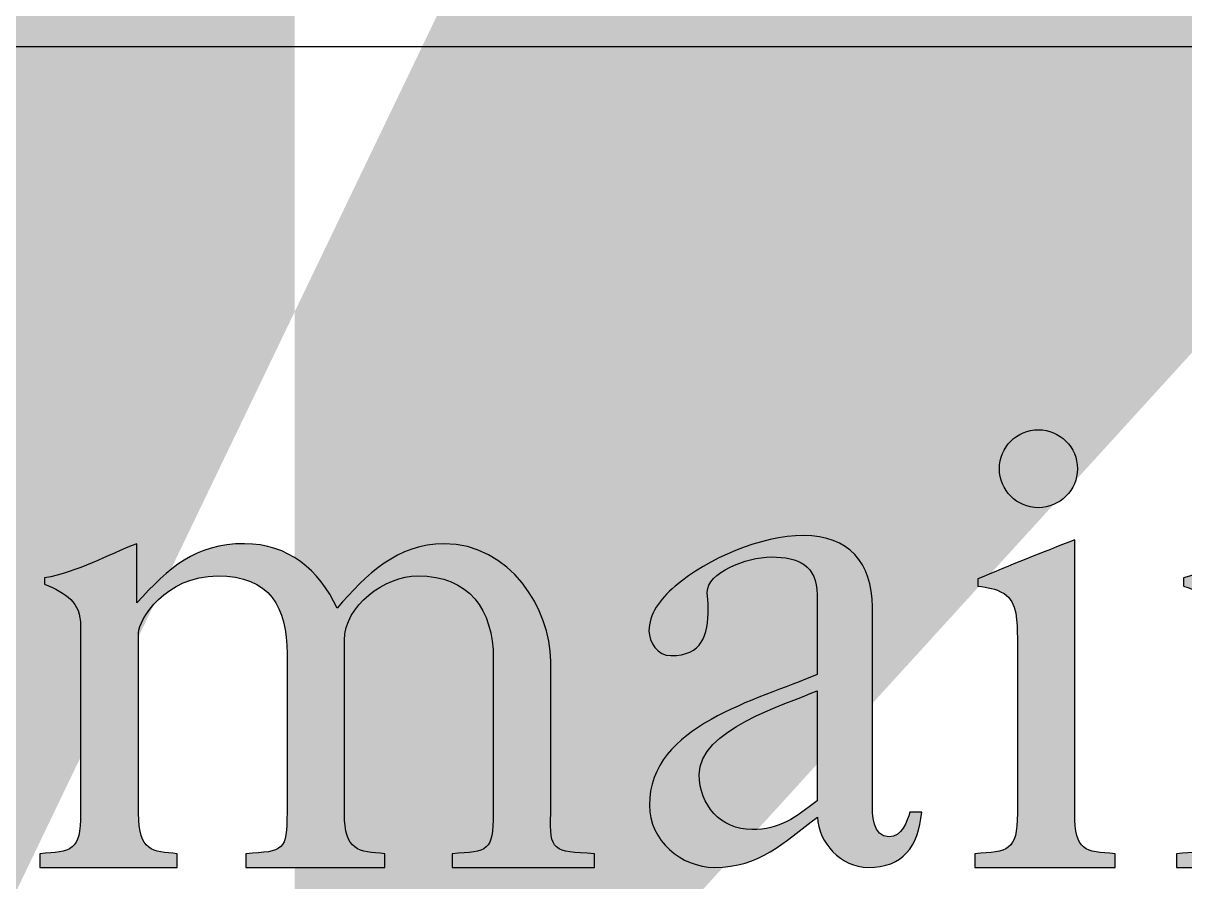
# Model space of a CAD drawing. Header units: millimetres. Extents: x 0 to 1038, y -1303 to 297.
# Drawn here: x 384.78 to 393.3, y 100.56 to 106.86 of the extents above; entities that cross this region are included whole.
import ezdxf
from ezdxf.enums import TextEntityAlignment as Align

# ---------------------------------------------------------------- set-up
doc = ezdxf.new("R2010")
doc.units = ezdxf.units.MM
for name, color, linetype in [('GREEN', 84, 'Continuous'), ('TBLK18', 4, 'Continuous'), ('TBLK25', 1, 'Continuous'), ('TBLK35', 3, 'Continuous'), ('TBLK50', 7, 'Continuous')]:
    doc.layers.add(name, color=color, linetype=linetype)
doc.styles.add('ISO', font='iso3098b.shx')

# ---------------------------------------------------------------- blocks, each defined once
blk = doc.blocks.new('MR logo')
at = {"layer": 'TBLK18'}
h = blk.add_hatch(color=256, dxfattribs=at)
edge = h.paths.add_edge_path()
edge.add_spline(control_points=[(19.689, -6.849), (19.689, -7.163), (19.947, -7.421), (20.261, -7.421), (20.261, -7.421), (20.576, -7.421), (20.834, -7.163), (20.834, -6.849), (20.834, -6.849), (20.834, -6.534), (20.576, -6.276), (20.261, -6.276), (20.261, -6.276), (19.947, -6.276), (19.689, -6.534), (19.689, -6.849)], knot_values=[0, 0, 0, 0, 0.25, 0.25, 0.25, 0.25, 0.5, 0.5, 0.5, 0.5, 0.75, 0.75, 0.75, 0.75, 1, 1, 1, 1], degree=3, periodic=0)
h = blk.add_hatch(color=256, dxfattribs=at)
edge = h.paths.add_edge_path()
edge.add_spline(control_points=[(17.016, -8.698), (17.016, -8.27), (16.746, -8.144), (16.349, -8.144), (16.349, -8.144), (15.966, -8.144), (15.406, -8.377), (15.406, -8.66), (15.406, -8.66), (15.406, -8.723), (15.419, -8.786), (15.419, -8.893), (15.419, -8.893), (15.419, -9.302), (15.331, -9.591), (14.871, -9.591), (14.871, -9.591), (14.676, -9.591), (14.551, -9.396), (14.551, -9.226), (14.551, -9.226), (14.551, -8.987), (14.708, -8.767), (14.934, -8.572), (14.934, -8.572), (15.419, -8.163), (16.186, -7.83), (16.821, -7.83), (16.821, -7.83), (17.475, -7.83), (17.827, -8.226), (17.827, -8.874), (17.827, -8.874), (17.827, -8.874), (17.827, -11.742), (17.827, -11.742), (17.827, -11.742), (17.827, -11.924), (17.827, -12.251), (18.073, -12.251), (18.073, -12.251), (18.249, -12.251), (18.343, -12.025), (18.375, -11.886), (18.375, -11.886), (18.375, -11.886), (18.551, -11.886), (18.551, -11.886), (18.551, -11.886), (18.494, -12.402), (18.28, -12.698), (17.764, -12.698), (17.764, -12.698), (17.368, -12.698), (17.035, -12.333), (17.022, -11.962), (17.022, -11.962), (16.519, -12.333), (16.18, -12.698), (15.513, -12.698), (15.513, -12.698), (15.022, -12.698), (14.557, -12.302), (14.557, -11.786), (14.557, -11.786), (14.557, -10.61), (16.148, -10.245), (17.016, -9.868), (17.016, -9.868), (17.016, -9.868), (17.016, -8.698), (17.016, -8.698)], knot_values=[0, 0, 0, 0, 0.055556, 0.055556, 0.055556, 0.055556, 0.111111, 0.111111, 0.111111, 0.111111, 0.166667, 0.166667, 0.166667, 0.166667, 0.222222, 0.222222, 0.222222, 0.222222, 0.277778, 0.277778, 0.277778, 0.277778, 0.333333, 0.333333, 0.333333, 0.333333, 0.388889, 0.388889, 0.388889, 0.388889, 0.444444, 0.444444, 0.444444, 0.444444, 0.5, 0.5, 0.5, 0.5, 0.555556, 0.555556, 0.555556, 0.555556, 0.611111, 0.611111, 0.611111, 0.611111, 0.666667, 0.666667, 0.666667, 0.666667, 0.722222, 0.722222, 0.722222, 0.722222, 0.777778, 0.777778, 0.777778, 0.777778, 0.833333, 0.833333, 0.833333, 0.833333, 0.888889, 0.888889, 0.888889, 0.888889, 0.944444, 0.944444, 0.944444, 0.944444, 1, 1, 1, 1], degree=3, periodic=0)
edge = h.paths.add_edge_path(flags=16)
edge.add_spline(control_points=[(17.016, -10.107), (16.532, -10.32), (15.287, -10.673), (15.287, -11.339), (15.287, -11.339), (15.287, -11.78), (15.607, -12.144), (16.06, -12.144), (16.06, -12.144), (16.469, -12.144), (16.702, -11.962), (17.016, -11.723), (17.016, -11.723), (17.016, -11.723), (17.016, -10.107), (17.016, -10.107)], knot_values=[0, 0, 0, 0, 0.25, 0.25, 0.25, 0.25, 0.5, 0.5, 0.5, 0.5, 0.75, 0.75, 0.75, 0.75, 1, 1, 1, 1], degree=3, periodic=0)
h = blk.add_hatch(color=256, dxfattribs=at)
edge = h.paths.add_edge_path()
edge.add_spline(control_points=[(5.62, -12.698), (5.62, -12.698), (5.62, -12.497), (5.62, -12.497), (5.62, -12.497), (6.079, -12.465), (6.217, -12.465), (6.217, -11.905), (6.217, -11.905), (6.217, -11.905), (6.217, -9.163), (6.217, -9.163), (6.217, -9.163), (6.217, -8.798), (6.004, -8.679), (5.689, -8.541), (5.689, -8.541), (5.689, -8.541), (5.689, -8.452), (5.689, -8.452), (5.689, -8.452), (6.186, -8.358), (6.601, -8.119), (7.041, -7.949), (7.041, -7.949), (7.041, -7.949), (7.041, -8.817), (7.041, -8.817), (7.041, -8.817), (7.513, -8.302), (7.89, -7.949), (8.62, -7.949), (8.62, -7.949), (9.261, -7.949), (9.714, -8.333), (9.978, -8.893), (9.978, -8.893), (10.4, -8.402), (10.871, -7.949), (11.544, -7.949), (11.544, -7.949), (12.513, -7.949), (13.11, -8.905), (13.11, -9.673), (13.11, -9.673), (13.11, -9.673), (13.11, -11.905), (13.11, -11.905), (13.11, -11.905), (13.092, -12.465), (13.142, -12.465), (13.752, -12.497), (13.752, -12.497), (13.752, -12.497), (13.752, -12.698), (13.752, -12.698), (13.752, -12.698), (13.752, -12.698), (11.664, -12.698), (11.664, -12.698), (11.664, -12.698), (11.664, -12.698), (11.664, -12.497), (11.664, -12.497), (11.664, -12.497), (12.192, -12.465), (12.268, -12.465), (12.268, -11.905), (12.268, -11.905), (12.268, -11.905), (12.268, -9.635), (12.268, -9.635), (12.268, -9.635), (12.268, -8.912), (11.909, -8.421), (11.161, -8.421), (11.161, -8.421), (10.677, -8.421), (10.085, -8.861), (10.085, -9.364), (10.085, -9.364), (10.085, -9.364), (10.085, -11.905), (10.085, -11.905), (10.085, -11.905), (10.085, -12.465), (10.293, -12.465), (10.677, -12.497), (10.677, -12.497), (10.677, -12.497), (10.677, -12.698), (10.677, -12.698), (10.677, -12.698), (10.677, -12.698), (8.639, -12.698), (8.639, -12.698), (8.639, -12.698), (8.639, -12.698), (8.639, -12.497), (8.639, -12.497), (8.639, -12.497), (9.199, -12.465), (9.243, -12.452), (9.243, -11.893), (9.243, -11.893), (9.243, -11.893), (9.243, -9.566), (9.243, -9.566), (9.243, -9.566), (9.243, -8.88), (8.997, -8.421), (8.224, -8.421), (8.224, -8.421), (7.463, -8.421), (7.067, -9.063), (7.067, -9.258), (7.067, -9.258), (7.067, -9.258), (7.067, -11.905), (7.067, -11.905), (7.067, -11.905), (7.067, -12.465), (7.268, -12.465), (7.633, -12.497), (7.633, -12.497), (7.633, -12.497), (7.633, -12.698), (7.633, -12.698), (7.633, -12.698), (7.633, -12.698), (5.62, -12.698), (5.62, -12.698)], knot_values=[0, 0, 0, 0, 0.030303, 0.030303, 0.030303, 0.030303, 0.060606, 0.060606, 0.060606, 0.060606, 0.090909, 0.090909, 0.090909, 0.090909, 0.121212, 0.121212, 0.121212, 0.121212, 0.151515, 0.151515, 0.151515, 0.151515, 0.181818, 0.181818, 0.181818, 0.181818, 0.212121, 0.212121, 0.212121, 0.212121, 0.242424, 0.242424, 0.242424, 0.242424, 0.272727, 0.272727, 0.272727, 0.272727, 0.30303, 0.30303, 0.30303, 0.30303, 0.333333, 0.333333, 0.333333, 0.333333, 0.363636, 0.363636, 0.363636, 0.363636, 0.393939, 0.393939, 0.393939, 0.393939, 0.424242, 0.424242, 0.424242, 0.424242, 0.454545, 0.454545, 0.454545, 0.454545, 0.484848, 0.484848, 0.484848, 0.484848, 0.515152, 0.515152, 0.515152, 0.515152, 0.545455, 0.545455, 0.545455, 0.545455, 0.575758, 0.575758, 0.575758, 0.575758, 0.606061, 0.606061, 0.606061, 0.606061, 0.636364, 0.636364, 0.636364, 0.636364, 0.666667, 0.666667, 0.666667, 0.666667, 0.69697, 0.69697, 0.69697, 0.69697, 0.727273, 0.727273, 0.727273, 0.727273, 0.757576, 0.757576, 0.757576, 0.757576, 0.787879, 0.787879, 0.787879, 0.787879, 0.818182, 0.818182, 0.818182, 0.818182, 0.848485, 0.848485, 0.848485, 0.848485, 0.878788, 0.878788, 0.878788, 0.878788, 0.909091, 0.909091, 0.909091, 0.909091, 0.939394, 0.939394, 0.939394, 0.939394, 0.969697, 0.969697, 0.969697, 0.969697, 1, 1, 1, 1], degree=3, periodic=0)
h = blk.add_hatch(color=256, dxfattribs=at)
edge = h.paths.add_edge_path()
edge.add_spline(control_points=[(19.331, -12.698), (19.331, -12.698), (19.331, -12.497), (19.331, -12.497), (19.331, -12.497), (19.815, -12.465), (19.953, -12.465), (19.953, -11.905), (19.953, -11.905), (19.953, -11.905), (19.953, -9.333), (19.953, -9.333), (19.953, -9.333), (19.953, -9.107), (19.953, -8.805), (19.758, -8.679), (19.758, -8.679), (19.62, -8.603), (19.526, -8.591), (19.375, -8.572), (19.375, -8.572), (19.375, -8.572), (19.375, -8.465), (19.375, -8.465), (19.375, -8.465), (19.834, -8.27), (20.318, -8.075), (20.796, -7.893), (20.796, -7.893), (20.796, -7.893), (20.796, -11.905), (20.796, -11.905), (20.796, -11.905), (20.796, -12.465), (20.941, -12.465), (21.387, -12.497), (21.387, -12.497), (21.387, -12.497), (21.387, -12.698), (21.387, -12.698), (21.387, -12.698), (21.387, -12.698), (19.331, -12.698), (19.331, -12.698)], knot_values=[0, 0, 0, 0, 0.090909, 0.090909, 0.090909, 0.090909, 0.181818, 0.181818, 0.181818, 0.181818, 0.272727, 0.272727, 0.272727, 0.272727, 0.363636, 0.363636, 0.363636, 0.363636, 0.454545, 0.454545, 0.454545, 0.454545, 0.545455, 0.545455, 0.545455, 0.545455, 0.636364, 0.636364, 0.636364, 0.636364, 0.727273, 0.727273, 0.727273, 0.727273, 0.818182, 0.818182, 0.818182, 0.818182, 0.909091, 0.909091, 0.909091, 0.909091, 1, 1, 1, 1], degree=3, periodic=0)
h = blk.add_hatch(color=256, dxfattribs=at)
edge = h.paths.add_edge_path()
edge.add_spline(control_points=[(22.286, -12.698), (22.286, -12.698), (22.286, -12.497), (22.286, -12.497), (22.286, -12.497), (22.771, -12.465), (22.909, -12.465), (22.909, -11.905), (22.909, -11.905), (22.909, -11.905), (22.909, -9.245), (22.909, -9.245), (22.909, -9.245), (22.909, -8.836), (22.758, -8.679), (22.387, -8.572), (22.387, -8.572), (22.387, -8.572), (22.387, -8.452), (22.387, -8.452), (22.387, -8.452), (22.865, -8.314), (23.299, -8.119), (23.758, -7.949), (23.758, -7.949), (23.758, -7.949), (23.758, -8.767), (23.758, -8.767), (23.758, -8.767), (24.198, -8.314), (24.538, -7.949), (25.217, -7.949), (25.217, -7.949), (25.991, -7.949), (26.783, -8.559), (26.783, -9.364), (26.783, -9.364), (26.783, -9.364), (26.783, -11.905), (26.783, -11.905), (26.783, -11.905), (26.783, -12.465), (27.073, -12.465), (27.437, -12.497), (27.437, -12.497), (27.437, -12.497), (27.437, -12.698), (27.437, -12.698), (27.437, -12.698), (27.437, -12.698), (25.312, -12.698), (25.312, -12.698), (25.312, -12.698), (25.312, -12.698), (25.312, -12.497), (25.312, -12.497), (25.312, -12.497), (25.796, -12.465), (25.934, -12.465), (25.934, -11.905), (25.934, -11.905), (25.934, -11.905), (25.934, -9.547), (25.934, -9.547), (25.934, -9.547), (25.934, -8.874), (25.557, -8.421), (24.865, -8.421), (24.865, -8.421), (24.4, -8.421), (23.758, -8.874), (23.758, -9.364), (23.758, -9.364), (23.758, -9.364), (23.758, -11.905), (23.758, -11.905), (23.758, -11.905), (23.758, -12.465), (23.897, -12.465), (24.356, -12.497), (24.356, -12.497), (24.356, -12.497), (24.356, -12.698), (24.356, -12.698), (24.356, -12.698), (24.356, -12.698), (22.286, -12.698), (22.286, -12.698)], knot_values=[0, 0, 0, 0, 0.045455, 0.045455, 0.045455, 0.045455, 0.090909, 0.090909, 0.090909, 0.090909, 0.136364, 0.136364, 0.136364, 0.136364, 0.181818, 0.181818, 0.181818, 0.181818, 0.227273, 0.227273, 0.227273, 0.227273, 0.272727, 0.272727, 0.272727, 0.272727, 0.318182, 0.318182, 0.318182, 0.318182, 0.363636, 0.363636, 0.363636, 0.363636, 0.409091, 0.409091, 0.409091, 0.409091, 0.454545, 0.454545, 0.454545, 0.454545, 0.5, 0.5, 0.5, 0.5, 0.545455, 0.545455, 0.545455, 0.545455, 0.590909, 0.590909, 0.590909, 0.590909, 0.636364, 0.636364, 0.636364, 0.636364, 0.681818, 0.681818, 0.681818, 0.681818, 0.727273, 0.727273, 0.727273, 0.727273, 0.772727, 0.772727, 0.772727, 0.772727, 0.818182, 0.818182, 0.818182, 0.818182, 0.863636, 0.863636, 0.863636, 0.863636, 0.909091, 0.909091, 0.909091, 0.909091, 0.954545, 0.954545, 0.954545, 0.954545, 1, 1, 1, 1], degree=3, periodic=0)
for points, knots in [([(19.689, -6.849), (19.689, -7.163), (19.947, -7.421), (20.261, -7.421), (20.261, -7.421), (20.576, -7.421), (20.834, -7.163), (20.834, -6.849), (20.834, -6.849), (20.834, -6.534), (20.576, -6.276), (20.261, -6.276), (20.261, -6.276), (19.947, -6.276), (19.689, -6.534), (19.689, -6.849)], [0, 0, 0, 0, 0.25, 0.25, 0.25, 0.25, 0.5, 0.5, 0.5, 0.5, 0.75, 0.75, 0.75, 0.75, 1, 1, 1, 1]), ([(17.016, -8.698), (17.016, -8.27), (16.746, -8.144), (16.349, -8.144), (16.349, -8.144), (15.966, -8.144), (15.406, -8.377), (15.406, -8.66), (15.406, -8.66), (15.406, -8.723), (15.419, -8.786), (15.419, -8.893), (15.419, -8.893), (15.419, -9.302), (15.331, -9.591), (14.871, -9.591), (14.871, -9.591), (14.676, -9.591), (14.551, -9.396), (14.551, -9.226), (14.551, -9.226), (14.551, -8.987), (14.708, -8.767), (14.934, -8.572), (14.934, -8.572), (15.419, -8.163), (16.186, -7.83), (16.821, -7.83), (16.821, -7.83), (17.475, -7.83), (17.827, -8.226), (17.827, -8.874), (17.827, -8.874), (17.827, -8.874), (17.827, -11.742), (17.827, -11.742), (17.827, -11.742), (17.827, -11.924), (17.827, -12.251), (18.073, -12.251), (18.073, -12.251), (18.249, -12.251), (18.343, -12.025), (18.375, -11.886), (18.375, -11.886), (18.375, -11.886), (18.551, -11.886), (18.551, -11.886), (18.551, -11.886), (18.494, -12.402), (18.28, -12.698), (17.764, -12.698), (17.764, -12.698), (17.368, -12.698), (17.035, -12.333), (17.022, -11.962), (17.022, -11.962), (16.519, -12.333), (16.18, -12.698), (15.513, -12.698), (15.513, -12.698), (15.022, -12.698), (14.557, -12.302), (14.557, -11.786), (14.557, -11.786), (14.557, -10.61), (16.148, -10.245), (17.016, -9.868), (17.016, -9.868), (17.016, -9.868), (17.016, -8.698), (17.016, -8.698)], [0, 0, 0, 0, 0.055556, 0.055556, 0.055556, 0.055556, 0.111111, 0.111111, 0.111111, 0.111111, 0.166667, 0.166667, 0.166667, 0.166667, 0.222222, 0.222222, 0.222222, 0.222222, 0.277778, 0.277778, 0.277778, 0.277778, 0.333333, 0.333333, 0.333333, 0.333333, 0.388889, 0.388889, 0.388889, 0.388889, 0.444444, 0.444444, 0.444444, 0.444444, 0.5, 0.5, 0.5, 0.5, 0.555556, 0.555556, 0.555556, 0.555556, 0.611111, 0.611111, 0.611111, 0.611111, 0.666667, 0.666667, 0.666667, 0.666667, 0.722222, 0.722222, 0.722222, 0.722222, 0.777778, 0.777778, 0.777778, 0.777778, 0.833333, 0.833333, 0.833333, 0.833333, 0.888889, 0.888889, 0.888889, 0.888889, 0.944444, 0.944444, 0.944444, 0.944444, 1, 1, 1, 1]), ([(5.62, -12.698), (5.62, -12.698), (5.62, -12.497), (5.62, -12.497), (5.62, -12.497), (6.079, -12.465), (6.217, -12.465), (6.217, -11.905), (6.217, -11.905), (6.217, -11.905), (6.217, -9.163), (6.217, -9.163), (6.217, -9.163), (6.217, -8.798), (6.004, -8.679), (5.689, -8.541), (5.689, -8.541), (5.689, -8.541), (5.689, -8.452), (5.689, -8.452), (5.689, -8.452), (6.186, -8.358), (6.601, -8.119), (7.041, -7.949), (7.041, -7.949), (7.041, -7.949), (7.041, -8.817), (7.041, -8.817), (7.041, -8.817), (7.513, -8.302), (7.89, -7.949), (8.62, -7.949), (8.62, -7.949), (9.261, -7.949), (9.714, -8.333), (9.978, -8.893), (9.978, -8.893), (10.4, -8.402), (10.871, -7.949), (11.544, -7.949), (11.544, -7.949), (12.513, -7.949), (13.11, -8.905), (13.11, -9.673), (13.11, -9.673), (13.11, -9.673), (13.11, -11.905), (13.11, -11.905), (13.11, -11.905), (13.092, -12.465), (13.142, -12.465), (13.752, -12.497), (13.752, -12.497), (13.752, -12.497), (13.752, -12.698), (13.752, -12.698), (13.752, -12.698), (13.752, -12.698), (11.664, -12.698), (11.664, -12.698), (11.664, -12.698), (11.664, -12.698), (11.664, -12.497), (11.664, -12.497), (11.664, -12.497), (12.192, -12.465), (12.268, -12.465), (12.268, -11.905), (12.268, -11.905), (12.268, -11.905), (12.268, -9.635), (12.268, -9.635), (12.268, -9.635), (12.268, -8.912), (11.909, -8.421), (11.161, -8.421), (11.161, -8.421), (10.677, -8.421), (10.085, -8.861), (10.085, -9.364), (10.085, -9.364), (10.085, -9.364), (10.085, -11.905), (10.085, -11.905), (10.085, -11.905), (10.085, -12.465), (10.293, -12.465), (10.677, -12.497), (10.677, -12.497), (10.677, -12.497), (10.677, -12.698), (10.677, -12.698), (10.677, -12.698), (10.677, -12.698), (8.639, -12.698), (8.639, -12.698), (8.639, -12.698), (8.639, -12.698), (8.639, -12.497), (8.639, -12.497), (8.639, -12.497), (9.199, -12.465), (9.243, -12.452), (9.243, -11.893), (9.243, -11.893), (9.243, -11.893), (9.243, -9.566), (9.243, -9.566), (9.243, -9.566), (9.243, -8.88), (8.997, -8.421), (8.224, -8.421), (8.224, -8.421), (7.463, -8.421), (7.067, -9.063), (7.067, -9.258), (7.067, -9.258), (7.067, -9.258), (7.067, -11.905), (7.067, -11.905), (7.067, -11.905), (7.067, -12.465), (7.268, -12.465), (7.633, -12.497), (7.633, -12.497), (7.633, -12.497), (7.633, -12.698), (7.633, -12.698), (7.633, -12.698), (7.633, -12.698), (5.62, -12.698), (5.62, -12.698)], [0, 0, 0, 0, 0.030303, 0.030303, 0.030303, 0.030303, 0.060606, 0.060606, 0.060606, 0.060606, 0.090909, 0.090909, 0.090909, 0.090909, 0.121212, 0.121212, 0.121212, 0.121212, 0.151515, 0.151515, 0.151515, 0.151515, 0.181818, 0.181818, 0.181818, 0.181818, 0.212121, 0.212121, 0.212121, 0.212121, 0.242424, 0.242424, 0.242424, 0.242424, 0.272727, 0.272727, 0.272727, 0.272727, 0.30303, 0.30303, 0.30303, 0.30303, 0.333333, 0.333333, 0.333333, 0.333333, 0.363636, 0.363636, 0.363636, 0.363636, 0.393939, 0.393939, 0.393939, 0.393939, 0.424242, 0.424242, 0.424242, 0.424242, 0.454545, 0.454545, 0.454545, 0.454545, 0.484848, 0.484848, 0.484848, 0.484848, 0.515152, 0.515152, 0.515152, 0.515152, 0.545455, 0.545455, 0.545455, 0.545455, 0.575758, 0.575758, 0.575758, 0.575758, 0.606061, 0.606061, 0.606061, 0.606061, 0.636364, 0.636364, 0.636364, 0.636364, 0.666667, 0.666667, 0.666667, 0.666667, 0.69697, 0.69697, 0.69697, 0.69697, 0.727273, 0.727273, 0.727273, 0.727273, 0.757576, 0.757576, 0.757576, 0.757576, 0.787879, 0.787879, 0.787879, 0.787879, 0.818182, 0.818182, 0.818182, 0.818182, 0.848485, 0.848485, 0.848485, 0.848485, 0.878788, 0.878788, 0.878788, 0.878788, 0.909091, 0.909091, 0.909091, 0.909091, 0.939394, 0.939394, 0.939394, 0.939394, 0.969697, 0.969697, 0.969697, 0.969697, 1, 1, 1, 1]), ([(19.331, -12.698), (19.331, -12.698), (19.331, -12.497), (19.331, -12.497), (19.331, -12.497), (19.815, -12.465), (19.953, -12.465), (19.953, -11.905), (19.953, -11.905), (19.953, -11.905), (19.953, -9.333), (19.953, -9.333), (19.953, -9.333), (19.953, -9.107), (19.953, -8.805), (19.758, -8.679), (19.758, -8.679), (19.62, -8.603), (19.526, -8.591), (19.375, -8.572), (19.375, -8.572), (19.375, -8.572), (19.375, -8.465), (19.375, -8.465), (19.375, -8.465), (19.834, -8.27), (20.318, -8.075), (20.796, -7.893), (20.796, -7.893), (20.796, -7.893), (20.796, -11.905), (20.796, -11.905), (20.796, -11.905), (20.796, -12.465), (20.941, -12.465), (21.387, -12.497), (21.387, -12.497), (21.387, -12.497), (21.387, -12.698), (21.387, -12.698), (21.387, -12.698), (21.387, -12.698), (19.331, -12.698), (19.331, -12.698)], [0, 0, 0, 0, 0.090909, 0.090909, 0.090909, 0.090909, 0.181818, 0.181818, 0.181818, 0.181818, 0.272727, 0.272727, 0.272727, 0.272727, 0.363636, 0.363636, 0.363636, 0.363636, 0.454545, 0.454545, 0.454545, 0.454545, 0.545455, 0.545455, 0.545455, 0.545455, 0.636364, 0.636364, 0.636364, 0.636364, 0.727273, 0.727273, 0.727273, 0.727273, 0.818182, 0.818182, 0.818182, 0.818182, 0.909091, 0.909091, 0.909091, 0.909091, 1, 1, 1, 1]), ([(22.286, -12.698), (22.286, -12.698), (22.286, -12.497), (22.286, -12.497), (22.286, -12.497), (22.771, -12.465), (22.909, -12.465), (22.909, -11.905), (22.909, -11.905), (22.909, -11.905), (22.909, -9.245), (22.909, -9.245), (22.909, -9.245), (22.909, -8.836), (22.758, -8.679), (22.387, -8.572), (22.387, -8.572), (22.387, -8.572), (22.387, -8.452), (22.387, -8.452), (22.387, -8.452), (22.865, -8.314), (23.299, -8.119), (23.758, -7.949), (23.758, -7.949), (23.758, -7.949), (23.758, -8.767), (23.758, -8.767), (23.758, -8.767), (24.198, -8.314), (24.538, -7.949), (25.217, -7.949), (25.217, -7.949), (25.991, -7.949), (26.783, -8.559), (26.783, -9.364), (26.783, -9.364), (26.783, -9.364), (26.783, -11.905), (26.783, -11.905), (26.783, -11.905), (26.783, -12.465), (27.073, -12.465), (27.437, -12.497), (27.437, -12.497), (27.437, -12.497), (27.437, -12.698), (27.437, -12.698), (27.437, -12.698), (27.437, -12.698), (25.312, -12.698), (25.312, -12.698), (25.312, -12.698), (25.312, -12.698), (25.312, -12.497), (25.312, -12.497), (25.312, -12.497), (25.796, -12.465), (25.934, -12.465), (25.934, -11.905), (25.934, -11.905), (25.934, -11.905), (25.934, -9.547), (25.934, -9.547), (25.934, -9.547), (25.934, -8.874), (25.557, -8.421), (24.865, -8.421), (24.865, -8.421), (24.4, -8.421), (23.758, -8.874), (23.758, -9.364), (23.758, -9.364), (23.758, -9.364), (23.758, -11.905), (23.758, -11.905), (23.758, -11.905), (23.758, -12.465), (23.897, -12.465), (24.356, -12.497), (24.356, -12.497), (24.356, -12.497), (24.356, -12.698), (24.356, -12.698), (24.356, -12.698), (24.356, -12.698), (22.286, -12.698), (22.286, -12.698)], [0, 0, 0, 0, 0.045455, 0.045455, 0.045455, 0.045455, 0.090909, 0.090909, 0.090909, 0.090909, 0.136364, 0.136364, 0.136364, 0.136364, 0.181818, 0.181818, 0.181818, 0.181818, 0.227273, 0.227273, 0.227273, 0.227273, 0.272727, 0.272727, 0.272727, 0.272727, 0.318182, 0.318182, 0.318182, 0.318182, 0.363636, 0.363636, 0.363636, 0.363636, 0.409091, 0.409091, 0.409091, 0.409091, 0.454545, 0.454545, 0.454545, 0.454545, 0.5, 0.5, 0.5, 0.5, 0.545455, 0.545455, 0.545455, 0.545455, 0.590909, 0.590909, 0.590909, 0.590909, 0.636364, 0.636364, 0.636364, 0.636364, 0.681818, 0.681818, 0.681818, 0.681818, 0.727273, 0.727273, 0.727273, 0.727273, 0.772727, 0.772727, 0.772727, 0.772727, 0.818182, 0.818182, 0.818182, 0.818182, 0.863636, 0.863636, 0.863636, 0.863636, 0.909091, 0.909091, 0.909091, 0.909091, 0.954545, 0.954545, 0.954545, 0.954545, 1, 1, 1, 1]), ([(17.016, -10.107), (16.532, -10.32), (15.287, -10.673), (15.287, -11.339), (15.287, -11.339), (15.287, -11.78), (15.607, -12.144), (16.06, -12.144), (16.06, -12.144), (16.469, -12.144), (16.702, -11.962), (17.016, -11.723), (17.016, -11.723), (17.016, -11.723), (17.016, -10.107), (17.016, -10.107)], [0, 0, 0, 0, 0.25, 0.25, 0.25, 0.25, 0.5, 0.5, 0.5, 0.5, 0.75, 0.75, 0.75, 0.75, 1, 1, 1, 1])]:
    blk.add_open_spline(points, degree=3, knots=knots, dxfattribs=at)
blk = doc.blocks.new('a3_in_vtblk')
at = {"layer": 'TBLK50'}
blk.add_lwpolyline([(409.5, 86.341), (409.5, 104.182, 0.414214), (407, 106.682), (356, 106.682, 0.414214), (353.5, 104.182), (353.5, 86.341, 0.414214), (356, 83.841), (407, 83.841, 0.414214)], format="xyb", close=True, dxfattribs=at)
at = {"xscale": 0.5, "yscale": 0.5}
blk.add_blockref('MR logo', (382.0948, 107.0118), dxfattribs=at)
at = {"layer": 'TBLK18', "style": 'ISO'}
for tag, p, height in [('GROUND_SURVEY_STD.', (381.8752, 126.1053), 1.8), ('SURVEY_CAPTURE_DATE', (381.9454, 122.6053), 1.8), ('MAPPING_SURVEY_STD.', (381.9454, 119.1053), 1.8), ('MAPPING_CAPTURE_DATE', (381.9454, 115.6053), 1.8), ('PROJECT_ZONE', (381.9454, 112.1053), 1.8), ('HEIGHT_DATUM', (381.9454, 108.6053), 1.8), ('CLIENT_STREET_NAME', (355.5138, 86.9408), 1.5), ('CLIENT_SUBURB_POSTCODE', (388.4876, 86.9408), 1.5), ('CLIENT_TELEPHONE_NO.', (368.3056, 84.6771), 1.5), ('CLIENT_FAX_NO.', (393.5552, 84.6771), 1.5), ('STREET_NAME', (355.5138, 62.0998), 1.5), ('SUBURB_POSTCODE', (388.4876, 62.0998), 1.5), ('TELEPHONE_NO.', (368.3056, 59.8361), 1.5), ('FAX_NO.', (393.5552, 59.8361), 1.5)]:
    blk.add_attdef(tag, p, '', height=height, dxfattribs=at)
for tag, p in [('CLIENT_MR_DIRECTORATE', (381.5, 92.9596)), ('MR_DIRECTORATE', (381.5, 68.1185))]:
    blk.add_attdef(tag, text='', height=1.5, dxfattribs=at).set_placement(p, align=Align.CENTER)
at = {"layer": 'TBLK25', "style": 'ISO'}
for tag, height, p in [('CLIENT_MR__BRANCH', 2, (381.5, 90.0399)), ('MR_BRANCH', 2, (381.5, 65.1989)), ('ROAD_SECTION', 1.75, (384.5, 29.1617)), ('SLK', 1.75, (384.5, 26.1075)), ('CHAINAGE', 1.75, (384.5, 19.2054))]:
    blk.add_attdef(tag, text='', height=height, dxfattribs=at).set_placement(p, align=Align.CENTER)
for tag, p, height in [('FILE_NUMBER', (371.7734, 54.2365), 2.5), ('DESIGNED_/_DRAWN', (371.7734, 49.4865), 2), ('VERIFIED', (371.7734, 44.4865), 2), ('APPROVED', (371.7734, 39.4865), 2), ('LOCAL_AUTHORITY', (370.4803, 16.7335), 1.25)]:
    blk.add_attdef(tag, p, '', height=height, dxfattribs=at)
at = {"layer": 'TBLK35', "style": 'ISO', "width": 0.9}
for tag, p in [('ROAD_PROJECT&NUMBER', (384.5, 32.2307)), ('DRAWING_DESCRIPTION', (384.5, 22.288))]:
    blk.add_attdef(tag, text='', height=2.5, dxfattribs=at).set_placement(p, align=Align.CENTER)
at = {"layer": 'TBLK50', "style": 'ISO'}
blk.add_attdef('MRWA_DRG_NUMBER', (356.2877, 6.0846), '', height=5, dxfattribs=at)

msp = doc.modelspace()

# ---------------------------------------------------------------- hatches: boundary and pattern name
at = {"layer": 'GREEN'}
h = msp.add_hatch(color=256, dxfattribs=at)
h.paths.add_polyline_path([(396.130242, 136.047794), (396.104466, 136.047794)], flags=16)
edge = h.paths.add_edge_path(flags=17)
edge.add_line((386.77366, 120.63392), (386.77366, 136.047794))
edge.add_line((386.77366, 136.047794), (396.130242, 136.047794))
edge.add_line((397.88299, 135.686934), (396.130242, 136.047794))
edge.add_line((397.88299, 135.686934), (399.429532, 134.733232))
edge.add_line((399.429532, 134.733232), (400.512112, 133.289793))
edge.add_line((400.512112, 133.289793), (401.517365, 130.042054))
edge.add_line((401.517365, 130.042054), (401.517365, 126.63966))
edge.add_line((401.517365, 126.63966), (400.512112, 123.391921))
edge.add_line((400.512112, 123.391921), (399.429532, 121.948481))
edge.add_line((399.429532, 121.948481), (397.88299, 120.99478))
edge.add_line((397.88299, 120.99478), (396.130242, 120.63392))
edge.add_line((396.130242, 120.63392), (386.77366, 120.63392))
h.paths.add_polyline_path([(396.104466, 143.728954), (396.130242, 143.728954)], flags=16)
edge = h.paths.add_edge_path()
edge.add_line((386.77366, 88.74937), (379.092499, 88.74937))
edge.add_line((379.092499, 88.74937), (379.092499, 143.728954))
edge.add_line((379.092499, 143.728954), (396.130242, 143.728954))
edge.add_line((399.429532, 143.290767), (396.130242, 143.728954))
edge.add_line((399.429532, 143.290767), (402.522617, 141.950431))
edge.add_line((402.522617, 141.950431), (405.151739, 139.862598))
edge.add_line((405.151739, 139.862598), (407.110693, 137.130373))
edge.add_line((407.110693, 137.130373), (408.502581, 133.753756))
edge.add_line((408.502581, 133.753756), (409.224301, 130.170932))
edge.add_line((409.224301, 130.170932), (409.224301, 126.510782))
edge.add_line((409.224301, 126.510782), (408.502581, 122.927958))
edge.add_line((408.502581, 122.927958), (407.110693, 119.551341))
edge.add_line((407.110693, 119.551341), (405.151739, 116.819116))
edge.add_line((405.151739, 116.819116), (402.522617, 114.731283))
edge.add_line((402.522617, 114.731283), (399.429532, 113.390946))
edge.add_line((399.429532, 113.390946), (396.130242, 112.952759))
edge.add_line((396.130242, 112.952759), (386.77366, 112.952759))
edge.add_line((386.77366, 112.952759), (386.77366, 88.74937))
edge = h.paths.add_edge_path()
edge.add_line((386.77366, 136.047794), (386.747884, 136.047794))
edge.add_line((400.512112, 123.391921), (400.486336, 123.391921))
edge.add_line((400.512112, 133.289793), (400.486336, 133.289793))
edge.add_line((379.092499, 88.74937), (379.066723, 88.74937))
edge.add_line((407.110693, 119.551341), (407.084918, 119.551341))
edge.add_line((407.110693, 137.130373), (407.084918, 137.130373))
h = msp.add_hatch(color=256, dxfattribs=at)
h.paths.add_polyline_path([(396.130242, 136.047794), (396.104466, 136.047794)], flags=16)
edge = h.paths.add_edge_path(flags=17)
edge.add_line((386.77366, 120.63392), (386.77366, 136.047794))
edge.add_line((386.77366, 136.047794), (396.130242, 136.047794))
edge.add_line((397.88299, 135.686934), (396.130242, 136.047794))
edge.add_line((397.88299, 135.686934), (399.429532, 134.733232))
edge.add_line((399.429532, 134.733232), (400.512112, 133.289793))
edge.add_line((400.512112, 133.289793), (401.517365, 130.042054))
edge.add_line((401.517365, 130.042054), (401.517365, 126.63966))
edge.add_line((401.517365, 126.63966), (400.512112, 123.391921))
edge.add_line((400.512112, 123.391921), (399.429532, 121.948481))
edge.add_line((399.429532, 121.948481), (397.88299, 120.99478))
edge.add_line((397.88299, 120.99478), (396.130242, 120.63392))
edge.add_line((396.130242, 120.63392), (386.77366, 120.63392))
h.paths.add_polyline_path([(396.104466, 143.728954), (396.130242, 143.728954)], flags=16)
edge = h.paths.add_edge_path()
edge.add_line((386.77366, 88.74937), (379.092499, 88.74937))
edge.add_line((379.092499, 88.74937), (379.092499, 143.728954))
edge.add_line((379.092499, 143.728954), (396.130242, 143.728954))
edge.add_line((399.429532, 143.290767), (396.130242, 143.728954))
edge.add_line((399.429532, 143.290767), (402.522617, 141.950431))
edge.add_line((402.522617, 141.950431), (405.151739, 139.862598))
edge.add_line((405.151739, 139.862598), (407.110693, 137.130373))
edge.add_line((407.110693, 137.130373), (408.502581, 133.753756))
edge.add_line((408.502581, 133.753756), (409.224301, 130.170932))
edge.add_line((409.224301, 130.170932), (409.224301, 126.510782))
edge.add_line((409.224301, 126.510782), (408.502581, 122.927958))
edge.add_line((408.502581, 122.927958), (407.110693, 119.551341))
edge.add_line((407.110693, 119.551341), (405.151739, 116.819116))
edge.add_line((405.151739, 116.819116), (402.522617, 114.731283))
edge.add_line((402.522617, 114.731283), (399.429532, 113.390946))
edge.add_line((399.429532, 113.390946), (396.130242, 112.952759))
edge.add_line((396.130242, 112.952759), (386.77366, 112.952759))
edge.add_line((386.77366, 112.952759), (386.77366, 88.74937))
edge = h.paths.add_edge_path()
edge.add_line((386.77366, 136.047794), (386.747884, 136.047794))
edge.add_line((400.512112, 123.391921), (400.486336, 123.391921))
edge.add_line((400.512112, 133.289793), (400.486336, 133.289793))
edge.add_line((379.092499, 88.74937), (379.066723, 88.74937))
edge.add_line((407.110693, 119.551341), (407.084918, 119.551341))
edge.add_line((407.110693, 137.130373), (407.084918, 137.130373))

# ---------------------------------------------------------------- block references
at = {"color": 1}
msp.add_blockref('a3_in_vtblk', (0, 0), dxfattribs=at)

doc.saveas('drawing.dxf')
